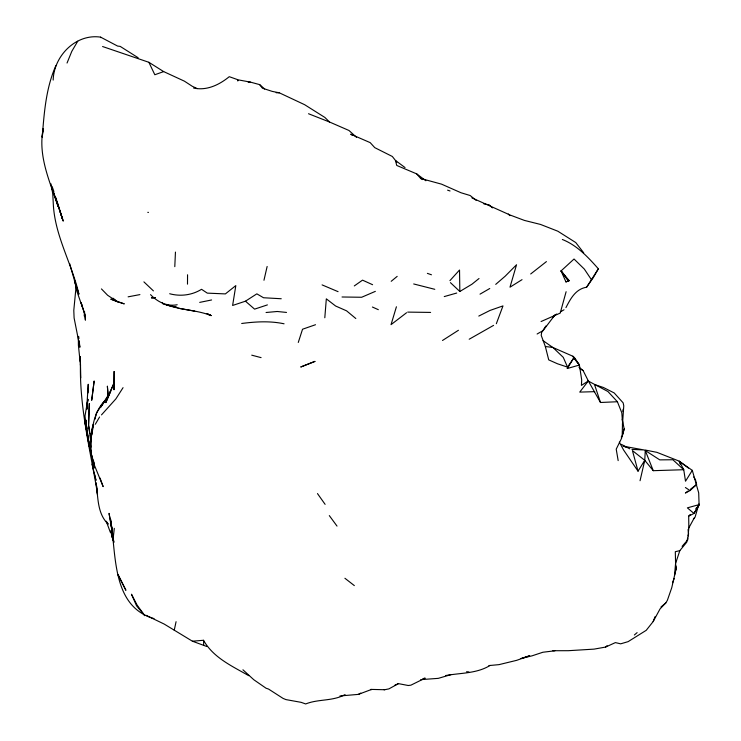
<?xml version="1.0" encoding="UTF-8"?>
<svg xmlns="http://www.w3.org/2000/svg" width="741" height="741" viewBox="0 0 741 741"><rect width="100%" height="100%" fill="white"/><g stroke="black" fill="none" stroke-linecap="round" stroke-linejoin="round"><path stroke-width="1.11" d="M187.492 284.155L187.556 274.772M622.208 419.174L624.172 428.919L622.181 436.338L622.533 422.231L621.801 412.793L617.392 401.733L607.935 391.526L587.632 380.707M86.336 424.788L88.151 439.117L87.308 431.336M88.068 392.887L88.235 384.264L86.669 409.282M84.53 311.572L84.381 316.175L84.53 311.859M91.05 451.436L90.986 453.872L94.357 465.107L103.147 486.615L100.044 478.047M91.717 434.476C92.829 422.305 95.997 409.866 104.722 400.77L96.543 412.774L94.959 419.258M174.793 266.658L175.45 252.079M640.048 480.714L644.763 460.318L645.263 450.519L659.777 459.874L672.884 459.753L683.748 469.72L685.508 481.224L692.298 470.368L678.876 461.004L656.906 452.343L644.911 449.972M76.073 286.6L73.794 310.359L74.1 317.935L79.889 347.251L79.176 340.767M622.468 424.482L623.774 405.827L623.144 402.854L614.206 392.952L603.378 387.469L594.523 384.542L600.497 402.493L617.392 401.733M324.808 317.759L326.327 298.845L335.617 306.014L346.575 310.84L355.819 318.519M690.269 514.449L688.695 516.107L688.834 527.888L687.759 539.874L682.109 546.349M687.639 538.068L686.703 542.255L679.821 550.656L675.31 551.693L675.588 563.447L674.505 575.433L676.431 567.31L675.551 564.346M86.808 409.227L87.855 399.371L86.66 409.282M87.846 399.371L84.983 416.044L86.308 427.011L85.984 420.24M113.262 537.512L114.299 528.37M90.708 441.979L90.958 453.705L90.198 442.201L93.644 424.658M91.134 438.57L92.838 424.917L91.143 435.884L90.421 444.257L90.828 447.573M578.869 367.091L583.093 370.537L588.326 380.948L581.426 385.394L581.694 379.976L579.416 365.035L567.31 368.509L567.532 367.11L573.793 357.959L572.886 356.245L552.786 347.436L543.07 340.656M622.82 411.44L623.2 409.199M53.167 80.084C53.843 56.01 75.841 33.419 100.619 37.143L117.606 46.072L120.181 46.387L138.159 57.752M174.255 630.183L176.071 621.69M688.102 535.975L688.574 533.881L688.046 529.583M263.963 280.265L267.14 266.473M676.431 567.31L671.754 587.706L667.391 600.256L665.844 602.905L660.055 608.907L653.164 621.569L646.235 630.313L628.109 641.65L620.68 643.827L615.382 642.604L605.573 647.078L594.069 649.125L568.282 650.7L552.851 650.718M618.17 460.624L616.216 449.157L621.495 438.487L624.172 428.919M566.115 291.713L560.215 313.091L541.069 321.529M396.416 306.765L391.044 324.641L406.559 312.73M298.28 342.444L302.541 329.226L315.509 324.725M675.588 563.447L679.821 550.656M496.34 323.706L502.982 305.894L489.977 310.451L478.788 316.074M672.606 582.685L674.227 578.452M653.164 621.569L655.081 616.614M67.042 63.031L71.794 51.351L77.722 41.255M55.881 65.662C45.886 88.04 44.145 113.077 42.228 137.233L43.219 128.73C37.726 155.786 49.851 181.601 58.141 206.6L53.046 190.9L63.263 221.114L57.029 201.728M108.149 396.129L107.389 386.283L108.149 396.129L113.901 383.347L105.815 402.641L110.733 391.192L100.795 407.078L107.538 397.037M688.834 527.888L694.16 518.107M565.939 307.617C570.561 298.706 575.59 289.018 586.603 287.212L593.115 277.903L598.367 268.807C588.039 257.183 577.119 245.317 562.345 239.482M692.298 470.368L698.698 492.895L699.087 504.63L693.965 513.467L688.695 516.107M95.32 424.25L99.572 416.998M567.31 368.509L573.793 357.959L579.416 365.035L574.46 357.588L572.886 356.245L579.416 365.035M638.029 471.165L644.763 460.318L632.425 450.602L638.029 471.165L623.589 450L619.337 442.136M586.603 287.212L598.367 268.807M123.052 387.673L115.865 398.908L101.489 414.886M545.848 325.994L541.588 332.626L541.226 335.404L545.348 346.51L548.72 359.876L557.538 363.794L567.532 367.11L563.29 357.375L552.953 347.501M556.667 314.045L554.833 315.11L543.125 330.551L537.114 334.006M552.693 317.537L554.833 315.11M449.926 280.626L459.531 270.02L459.837 291.482L471.934 284.22L479.01 278.523M693.419 519.089L695.095 517.116L698.911 503.926M695.799 508.65L698.948 505.343L693.965 513.467L687.389 507.854L699.087 504.63M605.573 647.078L607.101 645.67M569.236 280.682L568.44 280.848L561.057 270.937L569.236 280.682L565.957 281.904L561.057 270.937L574.034 259.017L584.334 269.085L591.429 279.69M687.991 491.088L685.406 493.043L690.01 490.57L696.614 484.549L695.54 479.918L693.761 476.963M495.72 284.377L505.195 276.189L516.533 264.75L509.993 287.184L522.034 279.653M634.37 634.972L637.121 632.629M546.423 261.601L530.686 273.975M660.991 606.972L665.844 602.905M391.202 281.302L397.176 276.374M339.943 695.966L358.385 694.382L371.602 689.417L384.662 689.732L388.914 688.88L398.463 683.637L408.263 685.508L410.903 685.166L425.186 678.126L422.991 678.626M690.584 489.125L696.614 484.549M237.694 80.945L238.306 80.482L237.75 80.352M354.3 285.924L362.525 280.144L372.593 284.711M169.68 293.742C180.434 296.669 192.039 295.205 201.543 289.296L207.295 293.13L225.375 293.908L235.823 285.591L232.618 305.459L245.466 301.189L256.84 293.844L263.537 297.752L281.237 298.743M442.507 340.48L458.429 330.273M493.589 325.373L469.192 339.221M560.335 311.915L564.003 309.784M480.02 294.149L489.764 288.508M358.385 694.382L360.774 693.085M490.144 665.418C476.759 673.699 460.652 672.809 445.628 675.56M375.344 291.37L361.654 297.261L342.036 296.993M394.879 685.166L398.463 683.637M565.957 281.904L568.44 280.848L561.085 270.919M197.199 88.577L192.354 86.336L184.398 81.158L163.668 71.599L154.823 74.748L148.876 62.3L102.582 46.526M345.065 694.567C332.802 701.412 318.389 698.819 305.69 703.95L301.115 702.338L285.952 699.597L283.081 698.411L268.548 689.065L266.093 688.241L253.82 679.756L242.937 669.79M267.408 304.894L254.58 309.136L245.466 301.189M522.072 658.175L529.658 655.757L516.653 660.342L498.98 664.64L488.93 665.575M450.843 674.671L438.301 678.358L420.777 679.627M444.248 296.585L456.725 293.038M520.988 658.517L532.103 655.822L542.884 652.247L554.916 650.783M199.709 302.384L211.593 299.966M128.119 296.835L139.91 294.603M248.244 82.39L250.338 82.094L259.656 84.622L264.62 88.966M241.686 323.484C255.756 321.65 270.104 320.816 284.072 323.798M266.065 312.498L277.227 311.489L286.508 312.433M146.097 615.345L164.196 624.07L192.41 641.206L203.534 640.28C213.334 657.749 232.118 666.103 248.735 675.681M154.749 297.66L151.433 297.901L155.508 297.623M644.763 460.318L653.266 470.683L683.748 469.72L679.321 461.282L688.445 468.08M594.773 391.656L579.74 392.109L588.326 380.948L600.497 402.493M177.201 304.746C166.929 306.783 157.463 301.865 150.534 294.64M407.707 312.109L430.595 312.415M276.134 92.736L279.292 92.801L304.616 104.685L324.882 117.458L329.476 121.987L348.992 130.49L356.569 137.381M384.014 689.714L384.662 689.732M631.962 449.416L644.04 449.944L623.024 446.147L626.33 447.184M193.605 88.049C206.785 90.939 219.29 84.826 229.265 76.684L238.259 79.871L250.338 82.094M147.774 212.334L148.478 212.38M466.598 671.707L468.821 671.93M545.348 346.51L552.786 347.436M162.066 302.421L163.224 304.088L176.84 307.385L166.521 304.838C181.017 310.201 196.874 309.858 211.241 315.647L207.147 313.675M178.016 308.182L194.744 311.164M483.808 203.858L489.199 204.859L492.45 207.878M279.292 92.801L272.206 91.384L262.462 88.207L259.656 84.622M413.691 283.96L434.791 289.314M251.727 355.171L261.091 357.625M352.559 135.436L350.715 134.177L370.204 142.643L374.761 147.644L392.341 156.481L395.462 160.464L396.741 165.447L416.692 173.876L420.647 178.451L441.553 184.157L460.976 192.743L470.165 195.531L476.102 200.32M154.008 618.596C111.391 606.388 116.476 554.009 110.539 519.302L112.067 530.843M447.592 190.159L450.046 190.983M192.41 641.206L206.702 646.467M427.381 273.364L431.457 274.791M308.515 113.734L329.476 121.987M322.094 284.896L338.081 291.667M372.408 307.033L378.327 309.682M471.906 197.856L510.04 215.01L524.433 220.42L540.55 224.449L557.797 231.192L575.766 242.566L583.695 252.801M206.859 313.582L210.879 315.518L208.814 314.49M621.366 444.35L629.776 448.814M420.647 178.451L422.629 179.572M579.601 368.518L583.093 370.537M148.876 62.3L163.668 71.599M685.397 487.522L690.01 490.57M405.021 167.549L395.462 160.464L396.731 162.335M416.692 173.876L425.88 180.758M344.908 578.267L354.337 585.603M113.04 298.215L117.504 301.8L124.284 303.866L110.789 299.142L117.504 301.8L107.64 295.288L101.443 288.916M450.426 282.645L459.837 291.482M143.911 281.886L153.415 290.889M508.307 214.038L509.882 215.64M108.047 524.035C97.052 513.318 98.173 496.989 96.145 482.891L97.497 494.469L97.284 492.404C90.18 449.852 79.5 407.494 80.454 364.007M329.31 515.597L337.016 526.101M317.472 493.571L325.114 504.352M108.093 523.952L106.222 521.21L110.4 532.436M100.619 37.143L100.841 37.661M645.263 450.519L653.266 470.683M113.762 541.365L110.446 530.991M113.79 541.245L111.78 536.002L113.919 542.505M85.058 314.684L85.4 320.158L84.752 314.017L77.157 292.028L74.443 280.348L78.926 294.186C72.007 264.055 55.436 236.944 53.389 205.646L52.75 193.762L50.99 183.87M52.055 186.389L53.898 191.474M82.557 307.135L81.158 302.819L84.752 314.017M60.197 211.926L62.466 219.067L55.77 197.458M679.321 461.282L680.303 464.431M69.673 263.676L76.638 288.027M92.403 457.864L94.357 465.107L93.523 460.717M92.041 464.162L96.015 480.483M94.607 474.648L95.839 479.742M87.225 435.245L90.263 450.732L84.594 420.295L93.005 461.912M90.356 435.449L90.782 437.468M88.355 441.182L94.024 468.164L93.181 462.949M112.197 529.704L109.038 513.356L113.012 536.762L110.529 521.395L111.493 526.555M91.921 455.808L92.125 456.827M90.837 446.452L90.902 434.458L91.023 437.755M89.92 433.429L88.559 425.149L89.328 403.502L88.559 425.149L90.847 441.747M91.226 450.889L91.495 453.103M78.694 336.442L78.935 338.6M86.113 420.212L86.354 422.435M86.836 426.881L87.067 429.104M90.976 437.218L90.8 433.856L90.93 437.32M621.412 436.366L621.495 438.487M203.534 640.28L203.682 644.994M80.408 361.636L80.26 356.486L80.398 362.117M80.463 363.701L80.519 365.767L78.398 345.158L78.351 336.46M80.51 366.156L80.778 377.91M371.084 689.278L371.084 689.806M114.142 371.5L113.975 389.664L114.142 371.5M94.126 381.17L91.727 400.131L94.126 381.17M314.916 361.404L300.902 366.934L314.916 361.404M144.782 615.641L136.566 605.814L131.463 594.208L137.104 605.064L144.727 615.586M125.831 590.142L118.162 574.942L125.831 590.142"/></g></svg>
